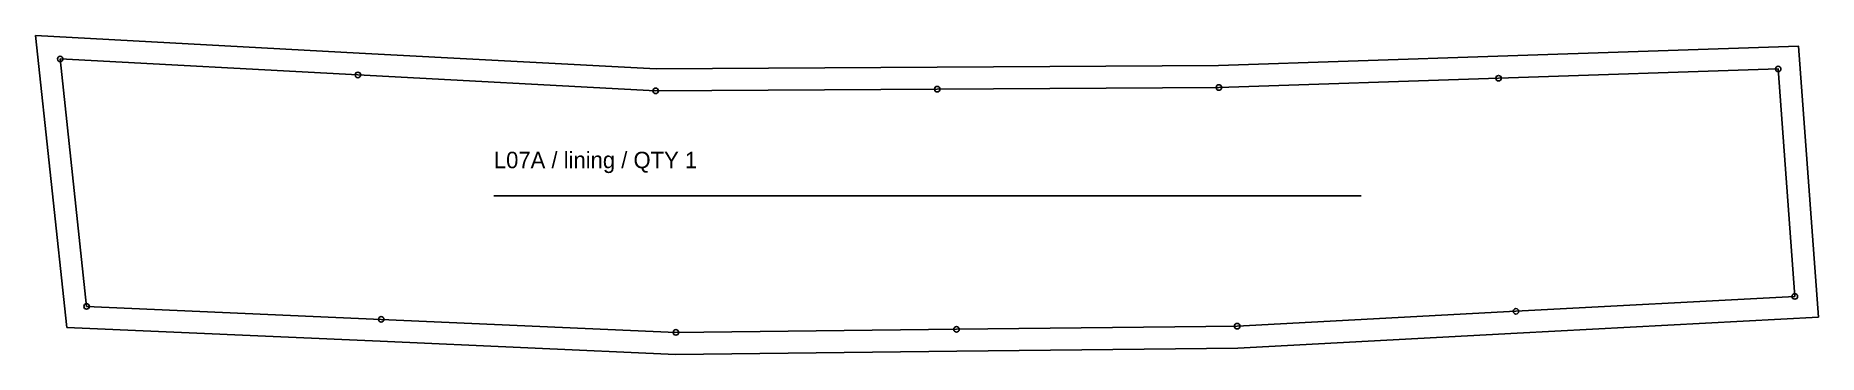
# Model space of a CAD drawing. Header units: millimetres. Extents: x -13 to 960, y -12 to 162.
import ezdxf

# ---------------------------------------------------------------- set-up
doc = ezdxf.new("R2010")
doc.units = ezdxf.units.MM
for name, color, linetype in [('CUT', 7, 'Continuous'), ('GRAIN', 3, 'Continuous'), ('ID', 7, 'Continuous'), ('NOTCH', 1, 'Continuous'), ('SEW', 5, 'Continuous')]:
    doc.layers.add(name, color=color, linetype=linetype)

msp = doc.modelspace()

# ---------------------------------------------------------------- linework, layer by layer
at = {"layer": 'CUT'}
msp.add_lwpolyline([(3.56, 2.67), (-13.42, 162.2), (163.26, 152.7), (325.53, 144.05), (479.01, 144.94), (632.68, 145.86), (785.29, 150.92), (949.59, 156.36), (960.39, 8.35), (795.86, -0.44), (643.29, -8.6), (489.74, -10.29), (336.11, -12), (174.83, -4.86)], close=True, dxfattribs=at)
at = {"layer": 'GRAIN'}
msp.add_line((236.88, 74.73), (710.65, 74.73), dxfattribs=at)
at = {"layer": 'NOTCH'}
for centre in [(0, 149.46), (162.62, 140.72), (785.69, 138.92), (938.46, 143.99), (325.25, 132.04), (479.08, 132.94), (632.92, 133.86), (947.53, 19.68), (14.4, 14.21), (795.22, 11.54), (175.35, 7.13), (336.31, 0), (489.61, 1.71), (642.9, 3.4)]:
    msp.add_circle(centre, 1.5, dxfattribs=at)
at = {"layer": 'SEW'}
msp.add_lwpolyline([(14.4, 14.21), (175.35, 7.13), (336.31, 0), (489.61, 1.71), (642.9, 3.4), (795.22, 11.54), (947.53, 19.68), (938.46, 143.99), (785.69, 138.92), (632.92, 133.86), (479.08, 132.94), (325.25, 132.04), (162.62, 140.72), (0, 149.46)], close=True, dxfattribs=at)

# ---------------------------------------------------------------- texts
at = {"layer": 'ID'}
msp.add_text('L07A / lining / QTY 1', height=9, dxfattribs=at).set_placement((236.88, 89.73))

doc.saveas('drawing.dxf')
